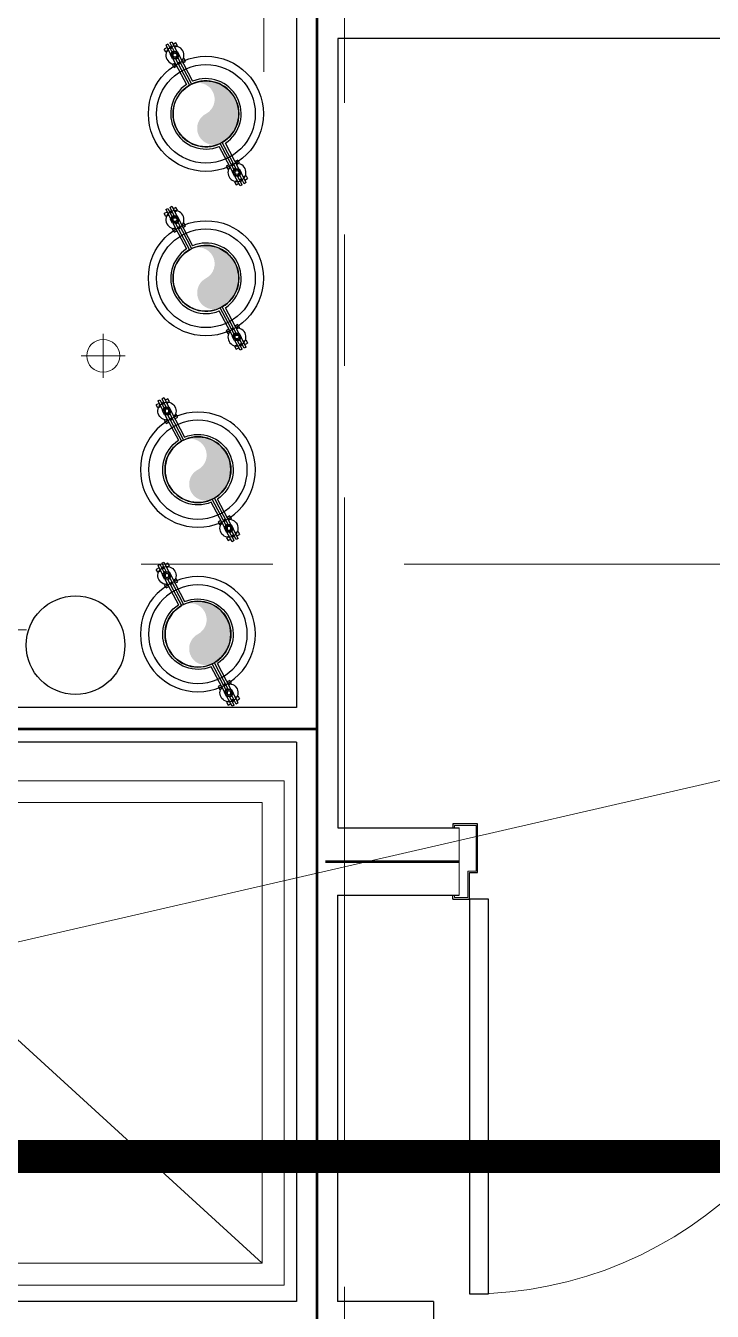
# Model space of a CAD drawing. Header units: inches. Extents: x -26500 to -19489, y -3216 to 2257.
# Drawn here: x -21999.1 to -21936.5, y 599 to 716.3 of the extents above; entities that cross this region are included whole.
import ezdxf

# ---------------------------------------------------------------- set-up
doc = ezdxf.new("R2010")
doc.units = ezdxf.units.IN
doc.header["$LTSCALE"] = 48
doc.header["$MEASUREMENT"] = 0
doc.linetypes.add('A113$0$CENTER', pattern=[2, 1.25, -0.25, 0.25, -0.25])
doc.linetypes.add('DASHED2', pattern=[0.375, 0.25, -0.125])
for name, color, linetype in [('A-Detl-Iden', 5, 'Continuous'), ('A113$0$A-ANNO-IDEN', 8, 'Continuous'), ('A113$0$A-COLS-COLS13-14', 8, 'Continuous'), ('A113$0$A-DOOR', 8, 'Continuous'), ('A113$0$A-DOOR-FRAM', 8, 'Continuous'), ('A113$0$A-FLOR-LEVL', 8, 'Continuous'), ('A113$0$A-FLOR-SLAB', 8, 'Continuous'), ('A113$0$A-FLOR-SLEEVE', 8, 'Continuous'), ('A113$0$A-GRID-GRDP0-15', 8, 'Continuous'), ('A113$0$A-HVAC-RDFF', 8, 'Continuous'), ('A113$0$A-WALL-FIRE', 8, 'Continuous'), ('A113$0$A-WALL-FULL-INTR', 8, 'Continuous'), ('M2113$0$M-Cndw-pipe', 8, 'Continuous'), ('M2113$0$M-HVAC-Flooropening', 8, 'Continuous'), ('M2113$0$M-HVAC-Pipe', 8, 'Continuous'), ('M2113$0$M-HVAC-Pipevibration-isolation', 8, 'Continuous'), ('P-Pipe-Ftng', 134, 'Continuous'), ('XREF', 7, 'Continuous')]:
    doc.layers.add(name, color=color, linetype=linetype)

# ---------------------------------------------------------------- blocks, each defined once
blk = doc.blocks.new('A113$0$36D478_18')
at = {"layer": 'A113$0$A-DOOR', "linetype": 'Continuous', "lineweight": 0, "extrusion": (0, 0, -1)}
blk.add_arc((-0.8524999666078656, -6.499999996766064), 35.99999999999905, 180, 270, dxfattribs=at)
at = {"layer": 'A113$0$A-DOOR', "linetype": 'Continuous', "lineweight": 30}
blk.add_3dface([(0.8524999885848956, -42.5), (2.602499988584896, -42.5), (2.602499988584896, -6.5), (0.8524999885848956, -6.5)], dxfattribs=at)
at = {"layer": 'A113$0$A-DOOR-FRAM', "linetype": 'Continuous', "lineweight": 30}
for p, q in [((1.603379213025619, 0.3748209290425848), (-0.6480971649252751, 0.3748209290425848)), ((-0.6480971649252751, 0.3748209290425848), (-0.6480971649252751, -0.0001790709574152061)), ((1.603379213025619, -4.077934976469237), (1.603379213025619, 0.3748209290425848)), ((36.10239496105714, 0.3748209290425848), (38.35387133901168, 0.3748209290425848)), ((36.10239496105714, -4.077934976469237), (36.10239496105714, 0.3748209290425848)), ((38.35387133901168, 0.3748209290425848), (38.35387133901168, -0.0001790709574152061)), ((0.8528870870432002, -6.500179070957415), (0.8528870870432002, -4.077934976469237)), ((0.8528870870432002, -4.077934976469237), (1.603379213025619, -4.077934976469237)), ((36.8528870870432, -4.077934976469237), (36.10239496105714, -4.077934976469237)), ((36.8528870870432, -6.500179070957415), (36.8528870870432, -4.077934976469237)), ((-0.6480971649252751, -6.500179070957415), (-0.6480971649252751, -6.125179070957415)), ((-0.6480971649252751, -6.500179070957415), (0.8528870870432002, -6.500179070957415)), ((38.35387133901168, -6.500179070957415), (36.8528870870432, -6.500179070957415)), ((38.35387133901168, -6.500179070957415), (38.35387133901168, -6.125179070957415))]:
    blk.add_line(p, q, dxfattribs=at)
at = {"layer": 'A113$0$A-DOOR-FRAM', "linetype": 'Continuous', "lineweight": 13}
for p, q in [((1.453280787831318, 0.2247225038457827), (-0.4979987397309742, 0.2247225038457827)), ((-0.4979987397309742, 0.2247225038457827), (-0.4979987397309742, -0.0001790709574152061)), ((1.453280787831318, -3.927836551272321), (1.453280787831318, 0.2247225038457827)), ((36.25249338625508, -3.927836551272321), (36.25249338625508, 0.2247225038457827)), ((36.25249338625508, 0.2247225038457827), (38.20377291381374, 0.2247225038457827)), ((38.20377291381374, 0.2247225038457827), (38.20377291381374, -0.0001790709574152061)), ((-0.4979987397309742, -0.0001790709574152061), (-0.6480971649252751, -0.0001790709574152061)), ((38.20377291381374, -0.0001790709574152061), (38.35387133901168, -0.0001790709574152061)), ((0.7027886618452612, -6.350080645760499), (0.7027886618452612, -3.927836551272321)), ((0.7027886618452612, -3.927836551272321), (1.453280787831318, -3.927836551272321)), ((37.00298551224114, -3.927836551272321), (36.25249338625508, -3.927836551272321)), ((37.00298551224114, -6.350080645760499), (37.00298551224114, -3.927836551272321)), ((-0.6480971649252751, -6.125179070957415), (-0.4979987397309742, -6.125179070957415)), ((-0.4979987397309742, -6.350080645760499), (-0.4979987397309742, -6.125179070957415)), ((-0.4979987397309742, -6.350080645760499), (0.7027886618452612, -6.350080645760499)), ((38.20377291381374, -6.350080645760499), (37.00298551224114, -6.350080645760499)), ((38.35387133901168, -6.125179070957415), (38.20377291381374, -6.125179070957415)), ((38.20377291381374, -6.350080645760499), (38.20377291381374, -6.125179070957415))]:
    blk.add_line(p, q, dxfattribs=at)
blk = doc.blocks.new('*U789')
at = {"layer": 'A113$0$A-FLOR-LEVL', "linetype": 'Continuous', "lineweight": 0}
blk.add_point((-23.54333900481288, 4.675070388825361), dxfattribs=at)
at = {"layer": 'A113$0$A-FLOR-SLAB', "linetype": 'Continuous', "lineweight": 0}
blk.add_3dface([(24.99980626926117, 22.99982735730089), (-25.00019373074247, 22.99982735730089), (-25.00019373074247, -23.00017264269945), (24.99980626926117, -23.00017264269945)], dxfattribs=at)
at = {"layer": 'A113$0$A-HVAC-RDFF', "lineweight": 0}
blk.add_line((-23.00019373073519, 20.9998273572985), (22.99980626926481, -21.0001726427015), dxfattribs=at)
at = {"layer": 'A113$0$A-HVAC-RDFF', "lineweight": 13}
blk.add_3dface([(22.99980626926117, 20.99982735730089), (-23.00019373073883, 20.99982735730089), (-23.00019373073883, -21.00017264269911), (22.99980626926117, -21.00017264269911)], dxfattribs=at)
blk = doc.blocks.new('*D792', base_point=(8.205071208067238e-05, -2.7582295274442e-05))
at = {"layer": 'A113$0$A-FLOR-SLEEVE', "linetype": 'Continuous', "lineweight": 0}
for p, q in [((8.205071208067238e-05, -5.000027582295274), (8.205071208067238e-05, 4.999972417704726)), ((-4.999917949287919, -2.7582295274442e-05), (5.000082050712081, -2.7582295274442e-05))]:
    blk.add_line(p, q, dxfattribs=at)
blk = doc.blocks.new('*U791')
at = {"layer": 'A113$0$A-FLOR-SLEEVE', "linetype": 'Continuous', "lineweight": 13}
blk.add_circle((8.205071208067238e-05, -2.7582295274442e-05), 4, dxfattribs=at)
at = {"layer": 'A113$0$A-FLOR-SLEEVE', "linetype": 'Continuous', "lineweight": 0}
blk.add_blockref('*D792', (8.205071208067238e-05, -2.7582295274442e-05), dxfattribs=at)
blk = doc.blocks.new('*D805', base_point=(9.472969759372063e-05, 1.413857194165757e-05))
at = {"layer": 'A113$0$A-FLOR-SLEEVE', "linetype": 'Continuous', "lineweight": 0}
for p, q in [((9.472969759372063e-05, -1.999985861428058), (9.472969759372063e-05, 2.000014138571942)), ((-1.999905270302406, 1.413857194165757e-05), (2.000094729697594, 1.413857194165757e-05))]:
    blk.add_line(p, q, dxfattribs=at)
blk = doc.blocks.new('*U804')
at = {"layer": 'A113$0$A-FLOR-SLEEVE', "linetype": 'Continuous', "lineweight": 13}
blk.add_circle((9.472969759372063e-05, 1.413857194165757e-05), 1.5, dxfattribs=at)
at = {"layer": 'A113$0$A-FLOR-SLEEVE', "linetype": 'Continuous', "lineweight": 0}
blk.add_blockref('*D805', (9.472969759372063e-05, 1.413857194165757e-05), dxfattribs=at)
blk = doc.blocks.new('A113')
at = {"layer": 'A113$0$A-ANNO-IDEN', "lineweight": 0, "transparency": 33554687}
blk.add_line((-22087.69930136245, 612.5286822841166), (-21924.46743215757, 650.017969653892), dxfattribs=at)
at = {"layer": 'A113$0$A-COLS-COLS13-14', "lineweight": 13, "transparency": 33554687}
blk.add_line((-21977.37632309586, 747.7277133430707, -4909.552277958322), (-21977.37632309586, 712.0546965519566, -4909.552277958322), dxfattribs=at)
at = {"layer": 'A113$0$A-GRID-GRDP0-15', "linetype": 'A113$0$CENTER', "lineweight": 0, "transparency": 33554687}
for p, q in [((-21970.01358744508, 2113.236184367351), (-21970.01358744508, 382.2089955368488)), ((-23884.56308005413, 667.1574136608538), (-20368.73170798977, 667.1574136608538))]:
    blk.add_line(p, q, dxfattribs=at)
at = {"layer": 'A113$0$A-WALL-FIRE', "lineweight": 53, "transparency": 33554687}
for p, q in [((-21972.51268438319, 598.1303442990493, 1992.754061503529), (-21972.51394094863, 718.1626286864166, 1992.754061503529)), ((-22030.91046459804, 652.1429769575235, 1992.754061503529), (-21972.5134001478, 652.1429769575235, 1992.754061503529)), ((-21971.75216277368, 640.037628902834, 1992.754061503529), (-21959.55507078168, 640.037628902834, 1992.754061503529))]:
    blk.add_line(p, q, dxfattribs=at)
at = {"layer": 'A113$0$A-WALL-FULL-INTR', "lineweight": 30, "transparency": 33554687}
for p, q in [((-21974.38661205334, 717.1001271043513, 1992.754061503529), (-21974.38797779018, 654.0932893678097, 1992.754061503529)), ((-21970.63719772588, 715.1001304416075, 1992.754061503529), (-21970.63758957393, 643.1001304416516, 1992.754061503529)), ((-21897.11791561015, 715.1001219040522, 1992.754061503529), (-21970.63719772588, 715.1001304416076, 1992.754061503529)), ((-21974.38797779018, 654.0932893678097, 1992.754061503529), (-22008.28381345182, 654.0901557728774, 1992.754061503529)), ((-21974.38808794405, 650.9101927503501, 1992.754061503529), (-22008.28431602507, 650.9101941475673, 1992.754061503529)), ((-21974.38804678702, 650.9101927503484, 1992.754061503529), (-21974.38889937646, 599.9095507736711, 1992.754061503529)), ((-21970.63758957393, 643.1001304416516, 1992.754061503529), (-21959.55500488417, 643.100129009693, 1992.754061503529)), ((-21970.63952376109, 636.975130441899, 1992.754061503529), (-21970.63993288671, 599.9095506198983, 1992.754061503529)), ((-21970.63952376109, 636.975130441899, 1992.754061503529), (-21959.5551366792, 636.9751290097079, 1992.754061503529)), ((-21974.38894008147, 599.909550773673, 1992.754061503529), (-22029.03630486827, 599.909552928005, 1992.754061503529)), ((-21961.8885956406, 599.9095502609409, 1992.754061503529), (-21970.63998155162, 599.9095506199002, 1992.754061503529)), ((-21961.88859880788, 599.909550260941, 1992.754061503529), (-21961.88855162562, 543.9095502607098, 1992.754061503529))]:
    blk.add_line(p, q, dxfattribs=at)
at = {"layer": 'A113$0$A-WALL-FULL-INTR', "lineweight": 13, "transparency": 33554687}
blk.add_line((-21959.55500488417, 643.1001289028264, 1992.754061503529), (-21959.5551366792, 636.9751289028413, 1992.754061503529), dxfattribs=at)
at = {"layer": 'A113$0$A-DOOR', "lineweight": 0, "transparency": 33554687}
blk.add_blockref('A113$0$36D478_18', (-21959.47246732763, 643.1003079737839, 1992.754061503529), dxfattribs=at)
at = {"layer": 'A113$0$A-FLOR-LEVL', "lineweight": 0, "transparency": 33554687}
blk.add_blockref('*U789', (-22000.52342827817, 624.4075863035532, 1992.754061503529), dxfattribs=at)
at = {"layer": 'A113$0$A-FLOR-SLEEVE', "lineweight": 13, "transparency": 33554687}
for name, p in [('*U804', (-21992.02371673931, 686.1573995222818, 1992.754061503529)), ('*U791', (-22004.02370405987, 661.157441243149, 1992.754061503529))]:
    blk.add_blockref(name, p, dxfattribs=at)
blk = doc.blocks.new('LPU')
at = {"layer": 'P-Pipe-Ftng'}
blk.add_circle((1.5, 2.998373323273913e-16), 1.5, dxfattribs=at)
blk = doc.blocks.new('M2113$0$A$C33C60594')
at = {"layer": 'M2113$0$M-Cndw-pipe', "linetype": 'Continuous', "lineweight": -3}
h = blk.add_hatch(color=256, dxfattribs=at)
edge = h.paths.add_edge_path()
edge.add_arc((24.03383548874262, 14.44261757224012), 1.996752246347689, 51.851993078663725, 231.8519930786638, ccw=False)
edge.add_arc((26.50060331056011, 17.58318037028221), 1.996752246347689, 231.8519930786637, 411.8519930786637)
edge.add_arc((25.26721940305288, 16.0128989727782), 3.99350449083576, 231.8519930786638, 411.8519930786637, ccw=False)
h = blk.add_hatch(color=256, dxfattribs=at)
edge = h.paths.add_edge_path()
edge.add_arc((5.76292633589037, 6.307884710724466), 1.996752246347689, 51.851993078663725, 231.8519930786638, ccw=False)
edge.add_arc((8.229694157707854, 9.448447508766549), 1.996752246347689, 231.8519930786637, 411.8519930786637)
edge.add_arc((6.99631025020426, 7.878166111262544), 3.99350449083576, 231.8519930786638, 411.8519930786637, ccw=False)
for centre, radius in [((25.2708844300505, 16.01002025957132), 5.999999999999601), ((25.2708844300505, 16.01002025957132), 3.999999999999602), ((6.999975277198246, 7.875287398055661), 5.999999999999601), ((6.999975277198246, 7.875287398055661), 3.999999999999602)]:
    blk.add_circle(centre, radius, dxfattribs=at)
at = {"layer": 'M2113$0$M-HVAC-Flooropening'}
for centre in [(25.2708844300505, 16.01002025957132), (6.999975277198246, 7.875287398055661)]:
    blk.add_circle(centre, 6.999999999999601, dxfattribs=at)
at = {"layer": 'M2113$0$M-HVAC-Pipevibration-isolation'}
for p, q in [((30.9209575948953, 23.88527970534051), (30.10034863749388, 22.84052227908978)), ((30.16361829976813, 23.52605790011512), (30.40911693045928, 23.83861422138943)), ((30.16361829976813, 23.52605790011512), (30.45749910429004, 23.29522802294741)), ((30.70299774216619, 23.60778434640088), (30.40911693045928, 23.83861422138943)), ((31.14177881911382, 23.71183477590967), (30.42130833368356, 22.79456854124146)), ((31.36260004333599, 23.53838984647518), (30.6407173189873, 22.61932561834328)), ((30.9209575948953, 23.88527970534051), (31.14177881911382, 23.71183477590967)), ((31.36260004333599, 23.53838984647518), (31.5834212671798, 23.36494491789563)), ((29.74691616620112, 22.39055010753509), (27.57315675015707, 19.62303064185107)), ((29.86759891164911, 22.08961398348765), (27.63183186068272, 19.2431495644596)), ((30.08983238045766, 21.9179670531048), (27.85265307809823, 19.06970463199468)), ((28.83602737485126, 21.83583693366381), (29.0815260055424, 22.14839325493813)), ((29.37540681724931, 21.91756337994957), (29.0815260055424, 22.14839325493813)), ((29.73051718003262, 22.4314428234793), (30.05673500436023, 22.84676669947658)), ((29.73051718003262, 22.4314428234793), (30.05673500436023, 22.84676669947658)), ((29.92708929442961, 21.94126796004639), (29.73051718003262, 22.4314428234793)), ((29.92708929442961, 21.94126796004639), (29.73051718003262, 22.4314428234793)), ((30.4498792407212, 21.86641697393861), (29.92708929442961, 21.94126796004639)), ((30.4498792407212, 21.86641697393861), (29.92708929442961, 21.94126796004639)), ((30.05673500436023, 22.84676669947658), (30.5795249570765, 22.77191571724688)), ((30.05673500436023, 22.84676669947658), (30.5795249570765, 22.77191571724688)), ((30.77609706542717, 22.2817408490846), (30.4498792407212, 21.86641697393861)), ((30.77609706542717, 22.2817408490846), (30.4498792407212, 21.86641697393861)), ((30.5795249570765, 22.77191571724688), (30.77609706542717, 22.2817408490846)), ((30.5795249570765, 22.77191571724688), (30.77609706542717, 22.2817408490846)), ((30.73969498949009, 23.19992217556137), (30.9605162133339, 23.02647724698181)), ((31.5834212671798, 23.36494491789563), (30.76140006443529, 22.31838949429584)), ((30.86244431183513, 23.35620033880332), (31.08326552886865, 23.18275540719333)), ((31.11996277657454, 22.77489323550253), (31.41384358789946, 22.54406336136526)), ((31.65934222540091, 22.85661968567001), (31.36546141369399, 23.08744956065857)), ((31.41384358789946, 22.54406336136526), (31.65934222540091, 22.85661968567001)), ((30.41079207664734, 21.87201331525648), (28.23562041525656, 19.10269585222704)), ((28.83602737485126, 21.83583693366381), (29.12990817937316, 21.60500705649611)), ((29.41210406457321, 21.50970120911006), (29.63292528841703, 21.33625628052687)), ((29.53485338691826, 21.66597937235201), (29.75567460395177, 21.49253444073838)), ((29.79237185165766, 21.08467226905123), (30.08625266298259, 20.85384239491395)), ((30.33175130048403, 21.16639871921871), (30.03787048877712, 21.39722859420363)), ((30.08625266298259, 20.85384239491395), (30.33175130048403, 21.16639871921871)), ((12.65004844204304, 15.75054684382485), (11.82943948464163, 14.70578941757412)), ((11.89270914691588, 15.39132503859946), (12.13820777760702, 15.70388135987378)), ((12.43208858931393, 15.47305148488522), (12.13820777760702, 15.70388135987378)), ((12.65004844204304, 15.75054684382485), (12.87086966626157, 15.57710191439401)), ((11.47600701334886, 14.25581724601943), (9.302247597304813, 11.48829778033542)), ((11.45960802718037, 14.29670996196364), (11.78582585150798, 14.71203383795728)), ((11.45960802718037, 14.29670996196364), (11.78582585150798, 14.71203383795728)), ((11.65618014157735, 13.80653509853073), (11.45960802718037, 14.29670996196364)), ((11.65618014157735, 13.80653509853073), (11.45960802718037, 14.29670996196364)), ((11.78582585150798, 14.71203383795728), (12.30861580422425, 14.63718285573123)), ((11.78582585150798, 14.71203383795728), (12.30861580422425, 14.63718285573123)), ((11.89270914691588, 15.39132503859946), (12.18658995143778, 15.16049516143175)), ((12.87086966626157, 15.57710191439401), (12.1503991808313, 14.6598356797258)), ((12.50518791257491, 14.14700798756894), (12.17897008786895, 13.73168411242295)), ((12.50518791257491, 14.14700798756894), (12.17897008786895, 13.73168411242295)), ((12.30861580422425, 14.63718285573123), (12.50518791257491, 14.14700798756894)), ((12.30861580422425, 14.63718285573123), (12.50518791257491, 14.14700798756894)), ((13.09169089048373, 15.40365698495953), (12.36980816613504, 14.48459275682762)), ((12.46878583663784, 15.06518931404571), (12.68960706048165, 14.89174438546615)), ((13.31251211432755, 15.23021205637997), (12.49049091158304, 14.18365663278018)), ((12.59153515898288, 15.22146747728766), (12.8123563760164, 15.04802254567767)), ((12.84905362372228, 14.64016037398687), (13.14293443504721, 14.4093304998496)), ((13.09169089048373, 15.40365698495953), (13.31251211432755, 15.23021205637997)), ((13.38843307254865, 14.72188682415435), (13.09455226084174, 14.95271669914291)), ((13.14293443504721, 14.4093304998496), (13.38843307254865, 14.72188682415435)), ((11.59668975879686, 13.95488112197199), (9.360922707830468, 11.1084167029403)), ((11.81892322760541, 13.78323419158914), (9.581743925245974, 10.93497177047902)), ((12.13988292379508, 13.73728045374082), (9.964711262404307, 10.96796299070775)), ((10.565118221999, 13.70110407214815), (10.81061685269015, 14.01366039341883)), ((10.565118221999, 13.70110407214815), (10.85899902652091, 13.47027419498045)), ((11.10449766439706, 13.78283051843391), (10.81061685269015, 14.01366039341883)), ((11.1411949117246, 13.3749683475944), (11.36201613556477, 13.20152341901121)), ((11.263944234066, 13.53124651083635), (11.48476545109952, 13.35780157922272)), ((11.52146269880541, 12.94993940753557), (11.81534351013033, 12.7191095333983)), ((12.17897008786895, 13.73168411242295), (11.65618014157735, 13.80653509853073)), ((12.17897008786895, 13.73168411242295), (11.65618014157735, 13.80653509853073)), ((12.06084214763177, 13.03166585770305), (11.76696133592486, 13.26249573268797)), ((11.81534351013033, 12.7191095333983), (12.06084214763177, 13.03166585770305)), ((20.13097677550832, 10.14802720340958), (22.30614843689909, 12.91734466644266)), ((20.45193647169799, 10.10207346556126), (22.68911577405743, 12.95033588667138)), ((20.67416994050654, 9.93042653518205), (22.90993699147293, 12.7768909542101)), ((20.45551618917307, 11.16619812375211), (20.21001755167526, 10.853641799451)), ((20.74939700049799, 10.93536824961848), (20.45551618917307, 11.16619812375211)), ((20.79485268595454, 9.629490411130973), (22.96861210199859, 12.39700987681499)), ((19.12792526425619, 9.475977157300804), (18.88242662675839, 9.163420832996053)), ((18.95834758497585, 8.655095600774075), (19.780368787724, 9.70165102437386)), ((19.42180607558112, 9.245147283163533), (19.12792526425619, 9.475977157300804)), ((19.17916880881967, 8.48165067219088), (19.90105153316836, 9.40071490032642)), ((19.76567178672849, 9.738299669585103), (20.09188961143809, 10.15362354472745)), ((19.76567178672849, 9.738299669585103), (20.09188961143809, 10.15362354472745)), ((19.96224389507915, 9.24812480141918), (19.76567178672849, 9.738299669585103)), ((19.96224389507915, 9.24812480141918), (19.76567178672849, 9.738299669585103)), ((20.09188961143809, 10.15362354472745), (20.61467955772605, 10.07877255861968)), ((20.09188961143809, 10.15362354472745), (20.61467955772605, 10.07877255861968)), ((20.21001755167526, 10.853641799451), (20.50389836337854, 10.62281192446244)), ((20.81125167212303, 9.588597695186763), (20.48503384779542, 9.173273819193128)), ((20.81125167212303, 9.588597695186763), (20.48503384779542, 9.173273819193128)), ((20.61467955772605, 10.07877255861968), (20.81125167212303, 9.588597695186763)), ((20.61467955772605, 10.07877255861968), (20.81125167212303, 9.588597695186763)), ((21.00691546524104, 10.35406114631405), (20.78609424820388, 10.52750607792768)), ((21.12966478758244, 10.510339309556), (20.90884356373863, 10.6837842381392)), ((21.16636203490634, 10.10247713871649), (21.46024284661326, 9.871647263731575)), ((21.7057414773044, 10.18420358500589), (21.41186067278613, 10.41503346216996)), ((21.7057414773044, 10.18420358500589), (21.46024284661326, 9.871647263731575)), ((18.88242662675839, 9.163420832996053), (19.17630743846166, 8.932590958011133)), ((19.17916880881967, 8.48165067219088), (18.95834758497585, 8.655095600774075)), ((19.39999003304183, 8.308205742760038), (20.12046051847574, 9.225471977424604)), ((19.62081125726399, 8.134760813325556), (19.39999003304183, 8.308205742760038)), ((19.67932454032416, 8.663840179862746), (19.458503323287, 8.837285111472738)), ((19.80207386266557, 8.820118343104696), (19.58125263882175, 8.993563271684252)), ((19.62081125726399, 8.134760813325556), (20.44142021466178, 9.17951823957992)), ((19.83877110998947, 8.412256172265188), (20.13265192169638, 8.18142629727663)), ((20.48503384779542, 9.173273819193128), (19.96224389507915, 9.24812480141918)), ((20.48503384779542, 9.173273819193128), (19.96224389507915, 9.24812480141918)), ((20.37815055238752, 8.493982618550945), (20.08426974786926, 8.724812495718652)), ((20.37815055238752, 8.493982618550945), (20.13265192169638, 8.18142629727663)), ((1.860067622656061, 2.013294341893925), (4.035239284046838, 4.782611804927001)), ((2.181027318845736, 1.967340604045603), (4.418206621205172, 4.815603025155724)), ((2.40326078765429, 1.795693673662754), (4.639027838620677, 4.642158092694444)), ((2.523943533102283, 1.494757549615315), (4.697702949146333, 4.262277015299333)), ((0.6874384321235993, 0.5203627392547787), (1.509459634871746, 1.566918162858201)), ((1.494762633876235, 1.603566808069445), (1.820980458585836, 2.018890683211794)), ((1.494762633876235, 1.603566808069445), (1.820980458585836, 2.018890683211794)), ((1.6913347422269, 1.113391939903522), (1.494762633876235, 1.603566808069445)), ((1.6913347422269, 1.113391939903522), (1.494762633876235, 1.603566808069445)), ((1.820980458585836, 2.018890683211794), (2.343770404873794, 1.944039697104017)), ((1.820980458585836, 2.018890683211794), (2.343770404873794, 1.944039697104017)), ((2.184607036320813, 3.031465262236452), (1.939108398823009, 2.718908937931701)), ((1.939108398823009, 2.718908937931701), (2.232989210526284, 2.488079062946781)), ((2.478487847645738, 2.800635388102819), (2.184607036320813, 3.031465262236452)), ((2.343770404873794, 1.944039697104017), (2.54034251927078, 1.453864833671105)), ((2.343770404873794, 1.944039697104017), (2.54034251927078, 1.453864833671105)), ((2.736006312388781, 2.219328284798394), (2.515185095351626, 2.392773216412024)), ((2.858755634730187, 2.375606448040344), (2.637934410886373, 2.549051376623538)), ((2.895452882054087, 1.967744277200836), (3.189333693761, 1.736914402215916)), ((3.434832324452145, 2.049470723490231), (3.140951519933878, 2.2803006006543)), ((3.434832324452145, 2.049470723490231), (3.189333693761, 1.736914402215916)), ((0.8570161114039365, 1.341244295785145), (0.6115174739061331, 1.028687971480394)), ((0.6115174739061331, 1.028687971480394), (0.905398285609408, 0.7978580964918365)), ((0.908259655967413, 0.3469178106752224), (0.6874384321235993, 0.5203627392547787)), ((1.150896922728862, 1.110414421647874), (0.8570161114039365, 1.341244295785145)), ((0.908259655967413, 0.3469178106752224), (1.630142380316101, 1.265982038810762)), ((1.129080880189576, 0.1734728812443791), (1.849551365623483, 1.090739115908946)), ((1.34990210441174, 2.795180989778601e-05), (1.129080880189576, 0.1734728812443791)), ((1.408415387471905, 0.5291073183470871), (1.18759417043475, 0.7025522499570798)), ((1.531164709813311, 0.6853854815890372), (1.310343485969497, 0.8588304101685935)), ((1.34990210441174, 2.795180989778601e-05), (2.170511061813158, 1.044785378060624)), ((1.567861957137211, 0.2775233107495296), (1.861742768844124, 0.04669343576097162)), ((2.214124694943166, 1.038540957677469), (1.6913347422269, 1.113391939903522)), ((2.214124694943166, 1.038540957677469), (1.6913347422269, 1.113391939903522)), ((2.107241399535269, 0.3592497570352862), (1.813360595017002, 0.5900796342029935)), ((2.107241399535269, 0.3592497570352862), (1.861742768844124, 0.04669343576097162)), ((2.54034251927078, 1.453864833671105), (2.214124694943166, 1.038540957677469)), ((2.54034251927078, 1.453864833671105), (2.214124694943166, 1.038540957677469))]:
    blk.add_line(p, q, dxfattribs=at)
for centre, radius in [((30.25486424139308, 22.35536880110521), 0.388530154536567), ((30.25330712594223, 22.35659183822281), 0.234720530110076), ((30.25330712594223, 22.35659183822281), 0.234720530110076), ((11.98395508854082, 14.22063593958956), 0.388530154536567), ((11.98239797308997, 14.22185897670715), 0.234720530110076), ((11.98239797308997, 14.22185897670715), 0.234720530110076), ((20.28690461076258, 9.664671717564488), 0.388530154536567), ((20.28846172621343, 9.66344868044689), 0.234720530110076), ((20.28846172621343, 9.66344868044689), 0.234720530110076), ((2.015995457910321, 1.52993885604883), 0.388530154536567), ((2.017552573361172, 1.528715818931232), 0.234720530110076), ((2.017552573361172, 1.528715818931232), 0.234720530110076)]:
    blk.add_circle(centre, radius, dxfattribs=at)
for centre, radius, start, end in [((30.25486424139308, 22.35536880110521), 1.100357096125711, 254.3577566817389, 209.3462292424268), ((30.25486424139308, 22.35536880110521), 1.100357096125711, 224.5215212104122, 239.1824652541162), ((25.2708844300505, 16.01002025957132), 4.284192083244899, 57.49401221307713, 226.2099737227641), ((25.2708844300505, 16.01002025957132), 4.003398286080275, 53.86173541432864, 229.8422505387111), ((25.2708844300505, 16.01002025957132), 4.003398286080275, 233.8617354143286, 49.84225058677781), ((25.2708844300505, 16.01002025957132), 4.284192083244899, 237.4940122130772, 46.20997372276409), ((11.98395508854082, 14.22063593958956), 1.100357096125711, 254.3577566817389, 209.3462292424268), ((11.98395508854082, 14.22063593958956), 1.100357096125711, 224.5215212104122, 239.1824652541162), ((6.999975277198246, 7.875287398055661), 4.284192083244899, 57.49401221307713, 226.2099737227641), ((6.999975277198246, 7.875287398055661), 4.003398286080275, 53.86173541432864, 229.8422505387111), ((6.999975277198246, 7.875287398055661), 4.284192083244899, 237.4940122130772, 46.20997372276409), ((6.999975277198246, 7.875287398055661), 4.003398286080275, 233.8617354143286, 49.84225058677781), ((20.28690461076258, 9.664671717564488), 1.100357096125711, 74.35775707849206, 29.34622924242681), ((20.28690461076258, 9.664671717564488), 1.100357096125711, 44.52152111047796, 59.18246521036162), ((2.015995457910321, 1.52993885604883), 1.100357096125711, 74.35775707849206, 29.34622924242681), ((2.015995457910321, 1.52993885604883), 1.100357096125711, 44.52152111047796, 59.18246521036162)]:
    blk.add_arc(centre, radius, start, end, dxfattribs=at)
blk = doc.blocks.new('M2113$0$A$C02580AB6')
at = {"layer": 'M2113$0$M-HVAC-Pipe'}
h = blk.add_hatch(color=256, dxfattribs=at)
edge = h.paths.add_edge_path()
edge.add_arc((5.243047600932186, 5.946549028695358), 1.497564184760768, 152.1480069213362, 332.1480069213363)
edge.add_arc((7.8912124823255, 4.547257517070875), 1.497564184760768, -27.851993078663725, 152.1480069213362, ccw=False)
edge.add_arc((6.567130044426449, 5.246903272882491), 2.995128368126823, -27.85199307866375, 152.1480069213362)
h = blk.add_hatch(color=256, dxfattribs=at)
edge = h.paths.add_edge_path()
edge.add_arc((20.24304760093219, 5.946549028695586), 1.497564184760768, 152.1480069213362, 332.1480069213363)
edge.add_arc((22.8912124823255, 4.547257517071216), 1.497564184760768, -27.851993078663725, 152.1480069213362, ccw=False)
edge.add_arc((21.56713004442281, 5.246903272881582), 2.995128368126823, -27.85199307866375, 152.1480069213362)
at = {"layer": 'M2113$0$M-Cndw-pipe', "linetype": 'Continuous', "lineweight": -3}
for centre, radius in [((6.568763012386626, 5.249993674995153, -1.967139696231627e-09), 4.499999999999705), ((21.56876301238663, 5.249993674995494, -1.967139696231627e-09), 4.499999999999705), ((6.568763012386626, 5.249993674995153, -1.967139696231627e-09), 2.999999999999704), ((21.56876301238663, 5.249993674995494, -1.967139696231627e-09), 2.999999999999704)]:
    blk.add_circle(centre, radius, dxfattribs=at)
at = {"layer": 'M2113$0$M-HVAC-Flooropening'}
for centre in [(6.568763012386626, 5.249993674995153, -1.967139696231627e-09), (21.56876301238663, 5.249993674995494, -1.967139696231627e-09)]:
    blk.add_circle(centre, 5.249999999999706, dxfattribs=at)
at = {"layer": 'M2113$0$M-HVAC-Pipevibration-isolation'}
for p, q in [((0.09842083076364361, 8.549831583235914, -1.967139696231627e-09), (3.296727663837373e-05, 8.363632150765056, -1.967139696231627e-09)), ((3.296727663837373e-05, 8.363632150765056, -1.967139696231627e-09), (0.8825025990117865, 7.897334794119161, -1.967139696231627e-09)), ((0.09842083076364361, 8.549831583235914, -1.967139696231627e-09), (0.8733881677908357, 8.140338487061626, -1.967139696231627e-09)), ((0.1030809062976914, 7.992188618823093, -1.967139696231627e-09), (0.2340207904053386, 8.239992877773489, -1.967139696231627e-09)), ((0.2951965577376541, 8.922230449577455, -1.967139696231627e-09), (0.1968086942506488, 8.736031016405377, -1.967139696231627e-09)), ((0.1968086942506488, 8.736031016405377, -1.967139696231627e-09), (0.9702599405718502, 8.32733902482073, -1.967139696231627e-09)), ((0.2951965577376541, 8.922230449577455, -1.967139696231627e-09), (1.176150093175238, 8.456734198218669, -1.967139696231627e-09)), ((0.4966844398040848, 8.577576532798503, -1.967139696231627e-09), (0.3982965819013771, 8.391377100327759, -1.967139696231627e-09)), ((0.5291843808663543, 8.798591175187426, -1.967139696231627e-09), (0.6601242649776395, 9.046395434138958, -1.967139696231627e-09)), ((0.6284602958185133, 8.507946113661433, -1.967139696231627e-09), (0.530072432331508, 8.321746681190575, -1.967139696231627e-09)), ((0.9236759658379015, 8.907134595165985, -1.967139696231627e-09), (0.6601242649776395, 9.046395434138958, -1.967139696231627e-09)), ((0.9236759658379015, 8.907134595165985, -1.967139696231627e-09), (0.7927360873145517, 8.659330336914309, -1.967139696231627e-09)), ((1.20412749456591, 8.474317066674871, -1.967139696231627e-09), (0.8687666825426277, 8.263553862764184, -1.967139696231627e-09)), ((1.20412749456591, 8.474317066674871, -1.967139696231627e-09), (0.8687666825426277, 8.263553862764184, -1.967139696231627e-09)), ((0.8687666825426277, 8.263553862764184, -1.967139696231627e-09), (0.8836125753296074, 7.86774128496188, -1.967139696231627e-09)), ((0.8687666825426277, 8.263553862764184, -1.967139696231627e-09), (0.8836125753296074, 7.86774128496188, -1.967139696231627e-09)), ((1.554334182612365, 8.289267693485385, -1.967139696231627e-09), (1.20412749456591, 8.474317066674871, -1.967139696231627e-09)), ((1.554334182612365, 8.289267693485385, -1.967139696231627e-09), (1.20412749456591, 8.474317066674871, -1.967139696231627e-09)), ((1.569180069811409, 7.89345511708143, -1.967139696231627e-09), (1.554334182612365, 8.289267693485385, -1.967139696231627e-09)), ((1.569180069811409, 7.89345511708143, -1.967139696231627e-09), (1.554334182612365, 8.289267693485385, -1.967139696231627e-09)), ((1.555572692624992, 8.256247125871255, -1.967139696231627e-09), (3.88918240586645, 7.023166704063556, -1.967139696231627e-09)), ((1.954401476628846, 8.04550581758599, -1.967139696231627e-09), (2.085341360740131, 8.293310076535022, -1.967139696231627e-09)), ((2.348893061600393, 8.154049237562049, -1.967139696231627e-09), (2.085341360740131, 8.293310076535022, -1.967139696231627e-09)), ((15.09842083076364, 8.549831583236141, -1.967139696231627e-09), (15.00003296727664, 8.363632150762896, -1.967139696231627e-09)), ((15.00003296727664, 8.363632150762896, -1.967139696231627e-09), (15.88250259901179, 7.897334794119388, -1.967139696231627e-09)), ((15.09842083076364, 8.549831583236141, -1.967139696231627e-09), (15.87338816779084, 8.140338487061854, -1.967139696231627e-09)), ((15.10308090629769, 7.99218861882332, -1.967139696231627e-09), (15.23402079040534, 8.239992877771328, -1.967139696231627e-09)), ((15.29519655773765, 8.922230449577683, -1.967139696231627e-09), (15.19680869425065, 8.736031016405718, -1.967139696231627e-09)), ((15.19680869425065, 8.736031016405718, -1.967139696231627e-09), (15.97025994057185, 8.327339024821072, -1.967139696231627e-09)), ((15.29519655773765, 8.922230449577683, -1.967139696231627e-09), (16.17615009317524, 8.456734198215372, -1.967139696231627e-09)), ((15.49668443980408, 8.577576532798844, -1.967139696231627e-09), (15.39829658190138, 8.391377100327986, -1.967139696231627e-09)), ((15.52918438086635, 8.798591175187653, -1.967139696231627e-09), (15.66012426497764, 9.0463954341393, -1.967139696231627e-09)), ((15.62846029581851, 8.50794611366166, -1.967139696231627e-09), (15.53007243233151, 8.321746681190916, -1.967139696231627e-09)), ((15.9236759658379, 8.907134595166326, -1.967139696231627e-09), (15.66012426497764, 9.0463954341393, -1.967139696231627e-09)), ((15.9236759658379, 8.907134595166326, -1.967139696231627e-09), (15.79273608731819, 8.65933033691465, -1.967139696231627e-09)), ((16.20412749456591, 8.474317066675212, -1.967139696231627e-09), (15.86876668254263, 8.263553862764525, -1.967139696231627e-09)), ((16.20412749456591, 8.474317066675212, -1.967139696231627e-09), (15.86876668254263, 8.263553862764525, -1.967139696231627e-09)), ((15.86876668254263, 8.263553862764525, -1.967139696231627e-09), (15.88361257532961, 7.867741284962108, -1.967139696231627e-09)), ((15.86876668254263, 8.263553862764525, -1.967139696231627e-09), (15.88361257532961, 7.867741284962108, -1.967139696231627e-09)), ((16.55433418261237, 8.289267693485726, -1.967139696231627e-09), (16.20412749456591, 8.474317066675212, -1.967139696231627e-09)), ((16.55433418261237, 8.289267693485726, -1.967139696231627e-09), (16.20412749456591, 8.474317066675212, -1.967139696231627e-09)), ((16.56918006981141, 7.893455117081771, -1.967139696231627e-09), (16.55433418261237, 8.289267693485726, -1.967139696231627e-09)), ((16.56918006981141, 7.893455117081771, -1.967139696231627e-09), (16.55433418261237, 8.289267693485726, -1.967139696231627e-09)), ((16.55557269262499, 8.256247125871482, -1.967139696231627e-09), (18.88918240586645, 7.023166704063783, -1.967139696231627e-09)), ((16.95440147662885, 8.045505817586218, -1.967139696231627e-09), (17.08534136074013, 8.29331007653525, -1.967139696231627e-09)), ((17.34889306160039, 8.15404923756239, -1.967139696231627e-09), (17.08534136074013, 8.29331007653525, -1.967139696231627e-09)), ((0.3666326127422508, 7.85292777985012, -1.967139696231627e-09), (0.1030809062976914, 7.992188618823093, -1.967139696231627e-09)), ((0.497572496853536, 8.10073203810191, -1.967139696231627e-09), (0.3666326127422508, 7.85292777985012, -1.967139696231627e-09)), ((0.8836125753296074, 7.86774128496188, -1.967139696231627e-09), (1.233819263376063, 7.682691912472137, -1.967139696231627e-09)), ((0.8836125753296074, 7.86774128496188, -1.967139696231627e-09), (1.233819263376063, 7.682691912472137, -1.967139696231627e-09)), ((1.233819263376063, 7.682691912472137, -1.967139696231627e-09), (1.569180069811409, 7.89345511708143, -1.967139696231627e-09)), ((1.233819263376063, 7.682691912472137, -1.967139696231627e-09), (1.569180069811409, 7.89345511708143, -1.967139696231627e-09)), ((1.258893011457985, 7.69844993304082, -1.967139696231627e-09), (3.594018820993369, 6.464568405948512, -1.967139696231627e-09)), ((1.464783164061373, 7.827845106438758, -1.967139696231627e-09), (3.866476428083843, 6.558789308254518, -1.967139696231627e-09)), ((1.528298002056545, 7.239103261221544, -1.967139696231627e-09), (1.65923788616783, 7.486907520169552, -1.967139696231627e-09)), ((1.791849708504742, 7.099842422248685, -1.967139696231627e-09), (1.528298002056545, 7.239103261221544, -1.967139696231627e-09)), ((1.564687123842305, 8.013243432927652, -1.967139696231627e-09), (3.964864285982912, 6.744988741423981, -1.967139696231627e-09)), ((1.922789592616027, 7.347646680497974, -1.967139696231627e-09), (1.791849708504742, 7.099842422248685, -1.967139696231627e-09)), ((1.921901535562938, 7.824491175197068, -1.967139696231627e-09), (1.823513677663868, 7.638291742723709, -1.967139696231627e-09)), ((2.053677391581004, 7.754860756059884, -1.967139696231627e-09), (1.955289528093999, 7.568661323586639, -1.967139696231627e-09)), ((2.348893061600393, 8.154049237562049, -1.967139696231627e-09), (2.217953183077043, 7.906244979312874, -1.967139696231627e-09)), ((15.36663261274225, 7.852927779850461, -1.967139696231627e-09), (15.10308090629769, 7.99218861882332, -1.967139696231627e-09)), ((15.49757249685354, 8.100732038102251, -1.967139696231627e-09), (15.36663261274225, 7.852927779850461, -1.967139696231627e-09)), ((15.88361257532961, 7.867741284962108, -1.967139696231627e-09), (16.23381926337606, 7.682691912472478, -1.967139696231627e-09)), ((15.88361257532961, 7.867741284962108, -1.967139696231627e-09), (16.23381926337606, 7.682691912472478, -1.967139696231627e-09)), ((16.23381926337606, 7.682691912472478, -1.967139696231627e-09), (16.56918006981141, 7.893455117081771, -1.967139696231627e-09)), ((16.23381926337606, 7.682691912472478, -1.967139696231627e-09), (16.56918006981141, 7.893455117081771, -1.967139696231627e-09)), ((16.25889301145799, 7.698449933041161, -1.967139696231627e-09), (18.59401882099337, 6.464568405948739, -1.967139696231627e-09)), ((16.46478316406137, 7.827845106439099, -1.967139696231627e-09), (18.86647642808384, 6.558789308254859, -1.967139696231627e-09)), ((16.52829800206018, 7.239103261219384, -1.967139696231627e-09), (16.65923788616783, 7.486907520169893, -1.967139696231627e-09)), ((16.79184970850474, 7.099842422249026, -1.967139696231627e-09), (16.52829800206018, 7.239103261219384, -1.967139696231627e-09)), ((16.5646871238423, 8.013243432925492, -1.967139696231627e-09), (18.96486428598291, 6.744988741424322, -1.967139696231627e-09)), ((16.92278959261603, 7.347646680498201, -1.967139696231627e-09), (16.79184970850474, 7.099842422249026, -1.967139696231627e-09)), ((16.92190153556294, 7.824491175197295, -1.967139696231627e-09), (16.82351367766387, 7.63829174272405, -1.967139696231627e-09)), ((17.053677391581, 7.754860756060225, -1.967139696231627e-09), (16.955289528094, 7.568661323586866, -1.967139696231627e-09)), ((17.34889306160039, 8.15404923756239, -1.967139696231627e-09), (17.21795318307704, 7.906244979313101, -1.967139696231627e-09)), ((11.57283889534301, 2.486743914965473, -1.967139696231627e-09), (9.172661733202403, 3.754998606469144, -1.967139696231627e-09)), ((11.67274285512394, 2.672142241454367, -1.967139696231627e-09), (9.271049591101473, 3.941198039638607, -1.967139696231627e-09)), ((11.87863300772733, 2.801537414852305, -1.967139696231627e-09), (9.543507198191946, 4.035418941944613, -1.967139696231627e-09)), ((26.57283889534301, 2.486743914965814, -1.967139696231627e-09), (24.1726617332024, 3.75499860646687, -1.967139696231627e-09)), ((26.67274285512394, 2.672142241454708, -1.967139696231627e-09), (24.27104959110147, 3.941198039638834, -1.967139696231627e-09)), ((26.87863300772733, 2.801537414852532, -1.967139696231627e-09), (24.54350719819195, 4.035418941942453, -1.967139696231627e-09)), ((11.58195332656032, 2.24374022202187, -1.967139696231627e-09), (9.248343613318866, 3.476820643829569, -1.967139696231627e-09)), ((10.78863295758492, 2.345938110328575, -1.967139696231627e-09), (10.91957283610827, 2.593742368581388, -1.967139696231627e-09)), ((10.78863295758492, 2.345938110328575, -1.967139696231627e-09), (11.05218465844519, 2.206677271358103, -1.967139696231627e-09)), ((11.18312454255647, 2.454481530307248, -1.967139696231627e-09), (11.05218465844519, 2.206677271358103, -1.967139696231627e-09)), ((11.08384862760795, 2.745126591834264, -1.967139696231627e-09), (11.18223649109132, 2.931326024306486, -1.967139696231627e-09)), ((11.21473642656929, 3.15234066739265, -1.967139696231627e-09), (11.34567631068057, 3.40014492564444, -1.967139696231627e-09)), ((11.21562448362238, 2.675496172697194, -1.967139696231627e-09), (11.31401234152145, 2.861695605169416, -1.967139696231627e-09)), ((11.34567631068057, 3.40014492564444, -1.967139696231627e-09), (11.60922801712877, 3.260884086672604, -1.967139696231627e-09)), ((11.60922801712877, 3.260884086672604, -1.967139696231627e-09), (11.47828813301749, 3.013079827723573, -1.967139696231627e-09)), ((11.90370675581289, 2.817295435422125, -1.967139696231627e-09), (11.56834594937391, 2.606532230811695, -1.967139696231627e-09)), ((11.90370675581289, 2.817295435422125, -1.967139696231627e-09), (11.56834594937391, 2.606532230811695, -1.967139696231627e-09)), ((11.56834594937391, 2.606532230811695, -1.967139696231627e-09), (11.58319183657295, 2.21071965440774, -1.967139696231627e-09)), ((11.56834594937391, 2.606532230811695, -1.967139696231627e-09), (11.58319183657295, 2.21071965440774, -1.967139696231627e-09)), ((12.25391344385571, 2.632246062928743, -1.967139696231627e-09), (11.90370675581289, 2.817295435422125, -1.967139696231627e-09)), ((12.25391344385571, 2.632246062928743, -1.967139696231627e-09), (11.90370675581289, 2.817295435422125, -1.967139696231627e-09)), ((12.26875933664269, 2.236433485128941, -1.967139696231627e-09), (12.25391344385571, 2.632246062928743, -1.967139696231627e-09)), ((12.26875933664269, 2.236433485128941, -1.967139696231627e-09), (12.25391344385571, 2.632246062928743, -1.967139696231627e-09)), ((13.13749305190868, 2.136355197128069, -1.967139696231627e-09), (12.25502342018081, 2.6026525537726, -1.967139696231627e-09)), ((13.03910518842167, 1.950155764657211, -1.967139696231627e-09), (12.26413785139448, 2.359648860828997, -1.967139696231627e-09)), ((12.63995352233178, 2.399255309791215, -1.967139696231627e-09), (12.77089340644307, 2.647059568043005, -1.967139696231627e-09)), ((12.77089340644307, 2.647059568043005, -1.967139696231627e-09), (13.03444511289126, 2.507798729071169, -1.967139696231627e-09)), ((13.03444511289126, 2.507798729071169, -1.967139696231627e-09), (12.90350522877998, 2.259994470119636, -1.967139696231627e-09)), ((26.58195332656032, 2.243740222022211, -1.967139696231627e-09), (24.24834361331887, 3.47682064382991, -1.967139696231627e-09)), ((25.78863295758492, 2.345938110328916, -1.967139696231627e-09), (25.91957283610827, 2.593742368581729, -1.967139696231627e-09)), ((25.78863295758492, 2.345938110328916, -1.967139696231627e-09), (26.05218465844519, 2.206677271355943, -1.967139696231627e-09)), ((26.18312454255647, 2.454481530307476, -1.967139696231627e-09), (26.05218465844519, 2.206677271355943, -1.967139696231627e-09)), ((26.08384862760431, 2.745126591833468, -1.967139696231627e-09), (26.18223649109132, 2.931326024306827, -1.967139696231627e-09)), ((26.21473642656929, 3.152340667392991, -1.967139696231627e-09), (26.34567631068057, 3.400144925644781, -1.967139696231627e-09)), ((26.21562448362238, 2.675496172697535, -1.967139696231627e-09), (26.31401234152145, 2.861695605169643, -1.967139696231627e-09)), ((26.34567631068057, 3.400144925644781, -1.967139696231627e-09), (26.60922801712877, 3.260884086672945, -1.967139696231627e-09)), ((26.60922801712877, 3.260884086672945, -1.967139696231627e-09), (26.47828813301749, 3.013079827723914, -1.967139696231627e-09)), ((26.90370675581289, 2.817295435422352, -1.967139696231627e-09), (26.56834594937391, 2.606532230811922, -1.967139696231627e-09)), ((26.90370675581289, 2.817295435422352, -1.967139696231627e-09), (26.56834594937391, 2.606532230811922, -1.967139696231627e-09)), ((26.56834594937391, 2.606532230811922, -1.967139696231627e-09), (26.58319183657295, 2.210719654408081, -1.967139696231627e-09)), ((26.56834594937391, 2.606532230811922, -1.967139696231627e-09), (26.58319183657295, 2.210719654408081, -1.967139696231627e-09)), ((27.25391344385571, 2.632246062929084, -1.967139696231627e-09), (26.90370675581289, 2.817295435422352, -1.967139696231627e-09)), ((27.25391344385571, 2.632246062929084, -1.967139696231627e-09), (26.90370675581289, 2.817295435422352, -1.967139696231627e-09)), ((27.26875933664269, 2.236433485129282, -1.967139696231627e-09), (27.25391344385571, 2.632246062929084, -1.967139696231627e-09)), ((27.26875933664269, 2.236433485129282, -1.967139696231627e-09), (27.25391344385571, 2.632246062929084, -1.967139696231627e-09)), ((28.13749305190868, 2.13635519712841, -1.967139696231627e-09), (27.25502342018081, 2.602652553772941, -1.967139696231627e-09)), ((28.03910518842167, 1.950155764657552, -1.967139696231627e-09), (27.26413785139448, 2.359648860829338, -1.967139696231627e-09)), ((27.63995352233178, 2.399255309791556, -1.967139696231627e-09), (27.77089340644307, 2.647059568043233, -1.967139696231627e-09)), ((27.77089340644307, 2.647059568043233, -1.967139696231627e-09), (28.03444511289126, 2.50779872907151, -1.967139696231627e-09)), ((28.03444511289126, 2.50779872907151, -1.967139696231627e-09), (27.90350522877998, 2.259994470119977, -1.967139696231627e-09)), ((11.58319183657295, 2.21071965440774, -1.967139696231627e-09), (11.93339852461941, 2.025670281218254, -1.967139696231627e-09)), ((11.58319183657295, 2.21071965440774, -1.967139696231627e-09), (11.93339852461941, 2.025670281218254, -1.967139696231627e-09)), ((11.93339852461941, 2.025670281218254, -1.967139696231627e-09), (12.26875933664269, 2.236433485128941, -1.967139696231627e-09)), ((11.93339852461941, 2.025670281218254, -1.967139696231627e-09), (12.26875933664269, 2.236433485128941, -1.967139696231627e-09)), ((12.84232946144766, 1.577756898316807, -1.967139696231627e-09), (11.96137592601008, 2.043253149675593, -1.967139696231627e-09)), ((12.94071732493467, 1.763956331485247, -1.967139696231627e-09), (12.16726607861347, 2.172648323073417, -1.967139696231627e-09)), ((12.21385005334741, 1.59285275272714, -1.967139696231627e-09), (12.34478993187076, 1.840657010979953, -1.967139696231627e-09)), ((12.21385005334741, 1.59285275272714, -1.967139696231627e-09), (12.47740175420768, 1.453591913754167, -1.967139696231627e-09)), ((12.60834163831896, 1.701396172705699, -1.967139696231627e-09), (12.47740175420768, 1.453591913754167, -1.967139696231627e-09)), ((12.5090657233668, 1.992041234231692, -1.967139696231627e-09), (12.60745358685381, 2.17824066670255, -1.967139696231627e-09)), ((12.64084157938487, 1.922410815095759, -1.967139696231627e-09), (12.73922943728394, 2.10861024756548, -1.967139696231627e-09)), ((12.84232946144766, 1.577756898316807, -1.967139696231627e-09), (12.94071732493467, 1.763956331485247, -1.967139696231627e-09)), ((13.03910518842167, 1.950155764657211, -1.967139696231627e-09), (13.13749305190868, 2.136355197128069, -1.967139696231627e-09)), ((26.58319183657295, 2.210719654408081, -1.967139696231627e-09), (26.93339852461941, 2.025670281216094, -1.967139696231627e-09)), ((26.58319183657295, 2.210719654408081, -1.967139696231627e-09), (26.93339852461941, 2.025670281216094, -1.967139696231627e-09)), ((26.93339852461941, 2.025670281216094, -1.967139696231627e-09), (27.26875933664269, 2.236433485129282, -1.967139696231627e-09)), ((26.93339852461941, 2.025670281216094, -1.967139696231627e-09), (27.26875933664269, 2.236433485129282, -1.967139696231627e-09)), ((27.84232946144766, 1.577756898317148, -1.967139696231627e-09), (26.96137592601008, 2.043253149675934, -1.967139696231627e-09)), ((27.94071732493467, 1.763956331485588, -1.967139696231627e-09), (27.16726607861347, 2.172648323073759, -1.967139696231627e-09)), ((27.21385005334741, 1.592852752727481, -1.967139696231627e-09), (27.34478993187076, 1.840657010980294, -1.967139696231627e-09)), ((27.21385005334741, 1.592852752727481, -1.967139696231627e-09), (27.47740175420768, 1.453591913754508, -1.967139696231627e-09)), ((27.60834163831896, 1.70139617270604, -1.967139696231627e-09), (27.47740175420768, 1.453591913754508, -1.967139696231627e-09)), ((27.5090657233668, 1.992041234232033, -1.967139696231627e-09), (27.60745358685381, 2.178240666702891, -1.967139696231627e-09)), ((27.64084157938487, 1.9224108150961, -1.967139696231627e-09), (27.73922943728394, 2.108610247565707, -1.967139696231627e-09)), ((27.84232946144766, 1.577756898317148, -1.967139696231627e-09), (27.94071732493467, 1.763956331485588, -1.967139696231627e-09)), ((28.03910518842167, 1.950155764657552, -1.967139696231627e-09), (28.13749305190868, 2.13635519712841, -1.967139696231627e-09))]:
    blk.add_line(p, q, dxfattribs=at)
for centre, radius in [((1.218279594875639, 8.077191512636205, -1.967139696231627e-09), 0.2913976159024256), ((1.218973376177019, 8.078504489572197, -1.967139696231627e-09), 0.1760403975825572), ((1.218973376177019, 8.078504489572197, -1.967139696231627e-09), 0.1760403975825572), ((16.21827959487564, 8.077191512636546, -1.967139696231627e-09), 0.2913976159024256), ((16.21897337617702, 8.078504489572538, -1.967139696231627e-09), 0.1760403975825572), ((16.21897337617702, 8.078504489572538, -1.967139696231627e-09), 0.1760403975825572), ((11.91924642430968, 2.422795835254419, -1.967139696231627e-09), 0.2913976159024256), ((11.9185526430083, 2.421482858318427, -1.967139696231627e-09), 0.1760403975825572), ((11.9185526430083, 2.421482858318427, -1.967139696231627e-09), 0.1760403975825572), ((26.91924642430968, 2.42279583525476, -1.967139696231627e-09), 0.2913976159024256), ((26.9185526430083, 2.421482858318655, -1.967139696231627e-09), 0.1760403975825572), ((26.9185526430083, 2.421482858318655, -1.967139696231627e-09), 0.1760403975825572)]:
    blk.add_circle(centre, radius, dxfattribs=at)
for centre, radius, start, end in [((1.218279594875639, 8.077191512636205, -1.967139696231627e-09), 0.8252678220942841, 354.6537707575827, 309.6422429215153), ((6.568763012386626, 5.249993674995153, -1.967139696231627e-09), 3.213144062433678, 337.7900262772645, 146.5059877868652), ((6.568763012386626, 5.249993674995153, -1.967139696231627e-09), 3.002548714560209, 334.1577494133117, 150.1382645856501), ((16.21827959487564, 8.077191512636546, -1.967139696231627e-09), 0.8252678220942841, 354.6537707575827, 309.6422429215153), ((21.56876301238663, 5.249993674995494, -1.967139696231627e-09), 3.213144062433678, 337.7900262772645, 146.5059877868652), ((21.56876301238663, 5.249993674995494, -1.967139696231627e-09), 3.002548714560209, 334.1577494133117, 150.1382645856501), ((1.218279594875639, 8.077191512636205, -1.967139696231627e-09), 0.8252678220942841, 324.817534789723, 339.4784788894731), ((16.21827959487564, 8.077191512636546, -1.967139696231627e-09), 0.8252678220942841, 324.817534789723, 339.4784788894731), ((6.568763012386626, 5.249993674995153, -1.967139696231627e-09), 3.213144062433678, 157.7900262772645, 326.5059877868651), ((6.568763012386626, 5.249993674995153, -1.967139696231627e-09), 3.002548714560209, 154.1577494612886, 330.1382645856501), ((21.56876301238663, 5.249993674995494, -1.967139696231627e-09), 3.213144062433678, 157.7900262772645, 326.5059877868651), ((21.56876301238663, 5.249993674995494, -1.967139696231627e-09), 3.002548714560209, 154.1577494612886, 330.1382645856501), ((11.91924642430968, 2.422795835254419, -1.967139696231627e-09), 0.8252678220942841, 174.6537707575827, 129.642243318123), ((11.91924642430968, 2.422795835254419, -1.967139696231627e-09), 0.8252678220942841, 144.8175347459311, 159.4784787895526), ((26.91924642430968, 2.42279583525476, -1.967139696231627e-09), 0.8252678220942841, 174.6537707575827, 129.642243318123), ((26.91924642430968, 2.42279583525476, -1.967139696231627e-09), 0.8252678220942841, 144.8175347459311, 159.4784787895526)]:
    blk.add_arc(centre, radius, start, end, dxfattribs=at)

msp = doc.modelspace()

# ---------------------------------------------------------------- linework, layer by layer
at = {"layer": 'A-Detl-Iden', "linetype": 'DASHED2', "const_width": 3, "elevation": -3.044221515090342e-10, "flags": 128}
msp.add_lwpolyline([(-22047.50889606114, 1096.364417239389), (-22047.50889606114, 613.1431370798862), (-21495.52538988797, 613.1431370798862), (-21495.52538988797, 1096.364417239389), (-22047.50889606114, 1096.364417239389)], dxfattribs=at)

# ---------------------------------------------------------------- block references
at = {"layer": 'M2113$0$M-Cndw-pipe', "linetype": 'Continuous', "lineweight": -3, "transparency": 33554687, "xscale": 0.7500000000000001, "yscale": 0.7500000000000001, "zscale": 0.7500000000000001, "rotation": 65.99999999999996}
msp.add_blockref('M2113$0$A$C33C60594', (-21979.39393249234, 686.0293701021027), dxfattribs=at)
at = {"layer": 'M2113$0$M-HVAC-Pipe', "transparency": 33554687, "xscale": -1, "rotation": 270}
msp.add_blockref('M2113$0$A$C02580AB6', (-21988.63333028437, 654.2063723591917, 1.967138272539827e-09), dxfattribs=at)
at = {"layer": 'P-Pipe-Ftng', "xscale": 3, "yscale": 3, "zscale": 3, "rotation": 270}
msp.add_blockref('LPU', (-21994.54673330572, 664.2719406823055), dxfattribs=at)
at = {"layer": 'XREF'}
msp.add_blockref('A113', (0, 0), dxfattribs=at)

doc.saveas('drawing.dxf')
